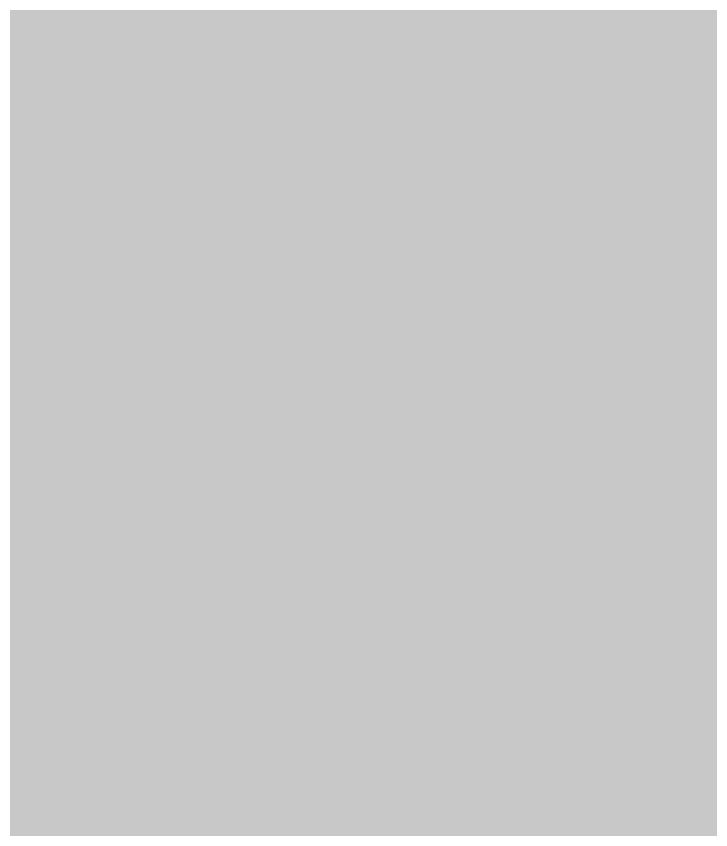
# Model space of a CAD drawing. Header units: inches. Extents: x 397149 to 398791, y 3053203 to 3057598.
# Drawn here: x 397923.062 to 397923.709, y 3056778.296 to 3056779.054 of the extents above; entities that cross this region are included whole.
import ezdxf

# ---------------------------------------------------------------- set-up
doc = ezdxf.new("R2010")
doc.units = ezdxf.units.IN
doc.header["$MEASUREMENT"] = 0
doc.layers.add('structure_precinct', color=7, linetype='Continuous', true_color=0xdf69e5)

msp = doc.modelspace()

# ---------------------------------------------------------------- hatches: boundary and pattern name
at = {"layer": 'structure_precinct', "true_color": 0xfecc66}
h = msp.add_hatch(color=31, dxfattribs=at)
h.dxf.hatch_style = 1
h.paths.add_polyline_path([(398082.16941, 3056784.83552), (398081.91994, 3056804.52435), (398092.82913, 3056845.95227), (398111.48056, 3056877.94992), (398130.7993, 3056907.41512), (398122.20466, 3056933.98569), (398099.13891, 3056949.57403), (398073.00215, 3056956.86552), (398044.49388, 3056950.78722), (398019.23367, 3056939.03305), (397999.70569, 3056926.08107), (397987.74544, 3056917.66454), (397984.45189, 3056924.76913), (397962.68263, 3056902.92452), (397933.89821, 3056867.87664), (397920.52836, 3056852.0415), (397928.39642, 3056824.14765), (397932.20388, 3056811.45502), (397932.91697, 3056807.82821), (397933.37617, 3056801.42741), (397932.50721, 3056795.8984), (397930.56217, 3056790.59297), (397922.03312, 3056777.7722), (397913.24519, 3056766.50924), (397903.84107, 3056752.43363), (397900.51705, 3056745.17712), (397898.13843, 3056737.53628), (397895.16469, 3056725.18417), (397893.28408, 3056708.38746), (397892.34818, 3056696.72332), (397891.35908, 3056686.09139), (397902.02234, 3056689.28471), (397923.72931, 3056680.66663), (397925.17661, 3056666.71), (397935.4352, 3056659.2173), (397940.23518, 3056631.32819), (397932.92751, 3056606.46178), (397950.3415, 3056585.72001), (397969.69305, 3056562.46189), (397970.1101, 3056558.34923), (397992.26785, 3056558.63002), (397999.38344, 3056562.39151), (398005.94778, 3056567.42443), (398009.36763, 3056572.44946), (398012.41786, 3056581.47173), (398013.0763, 3056588.45277), (398012.39243, 3056604.1837), (398009.35274, 3056615.6332), (398005.59215, 3056623.17314), (397983.57043, 3056645.68882), (397972.44525, 3056662.227), (397971.41948, 3056676.28923), (397976.3874, 3056691.05732), (397984.85227, 3056711.18119), (398001.46959, 3056720.19985), (398037.3714, 3056716.34709), (398065.95788, 3056708.52496), (398089.96968, 3056687.44265), (398100.86196, 3056694.7056), (398099.8174, 3056695.49233), (398096.97109, 3056719.59484), (398097.76654, 3056757.08324), (398088.08674, 3056769.02986)])

doc.saveas('drawing.dxf')
